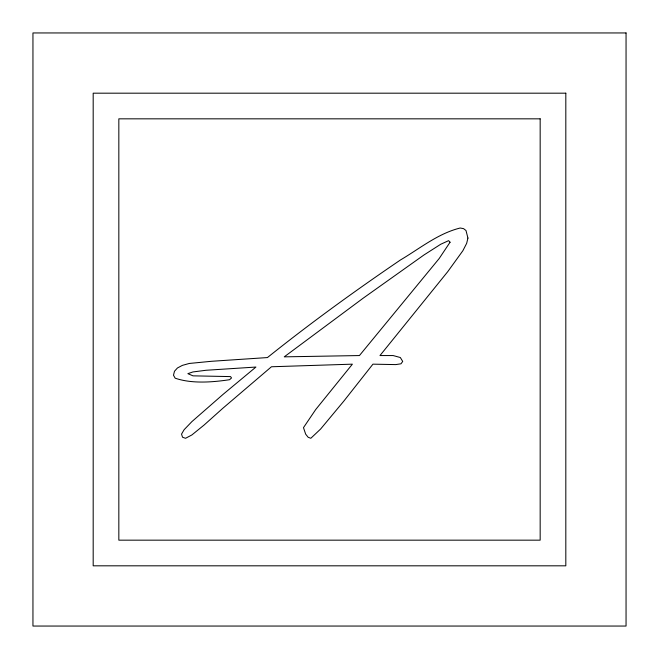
<?xml version="1.0" encoding="UTF-8"?>
<svg xmlns="http://www.w3.org/2000/svg" width="659" height="659" viewBox="0 0 659 659"><rect width="100%" height="100%" fill="white"/><g stroke="black" fill="none" stroke-linecap="round" stroke-linejoin="round"><path stroke-width="0.99" d="M467.931 238.072L466.663 243.352L462.873 250.725L447.7 271.706L379.979 355.555L393.143 355.555L400.326 357.524L402.723 361.445L400.969 363.809L395.705 364.6L372.945 364.163L343.677 401.29L320.612 429.034L310.817 438.284L308.14 437.255L305.677 434.174L303.478 427.65L315.702 409.552L352.384 364.163L271.45 366.766L222.907 408.209L204.084 425.047L191.843 434.973L185.558 438.284L182.543 437.238L181.538 434.116L184.133 429.693L191.917 421.595L223.047 394.387L255.939 367.047L205.954 370.276L192.922 371.948L187.856 373.653L192.996 375.844L230.551 376.594L231.523 377.961L229.563 379.716C212.338 382.269 191.785 383.909 175.162 378.184L173.498 375.226L174.478 371.264L177.444 367.977L182.378 365.374L189.298 363.455L211.415 361.297L267.43 357.565C310.373 323.165 354.962 290.874 400.474 259.959C419.824 248.534 437.98 233.517 460.171 228.014L463.565 228.64L465.995 230.526L467.931 238.072M450.056 242.232L439.215 258.485L359.435 355.555L284.235 356.849L363.191 298.173L423.877 255.033L440.739 244.25L448.614 240.65L450.056 242.232M626.05 32.95L32.95 32.95L32.95 626.05L626.05 626.05L626.05 32.95M565.817 93.183L93.183 93.183L93.183 565.817L565.817 565.817L565.817 93.183M540.166 118.834L118.834 118.834L118.834 540.166L540.166 540.166L540.166 118.834"/></g></svg>
